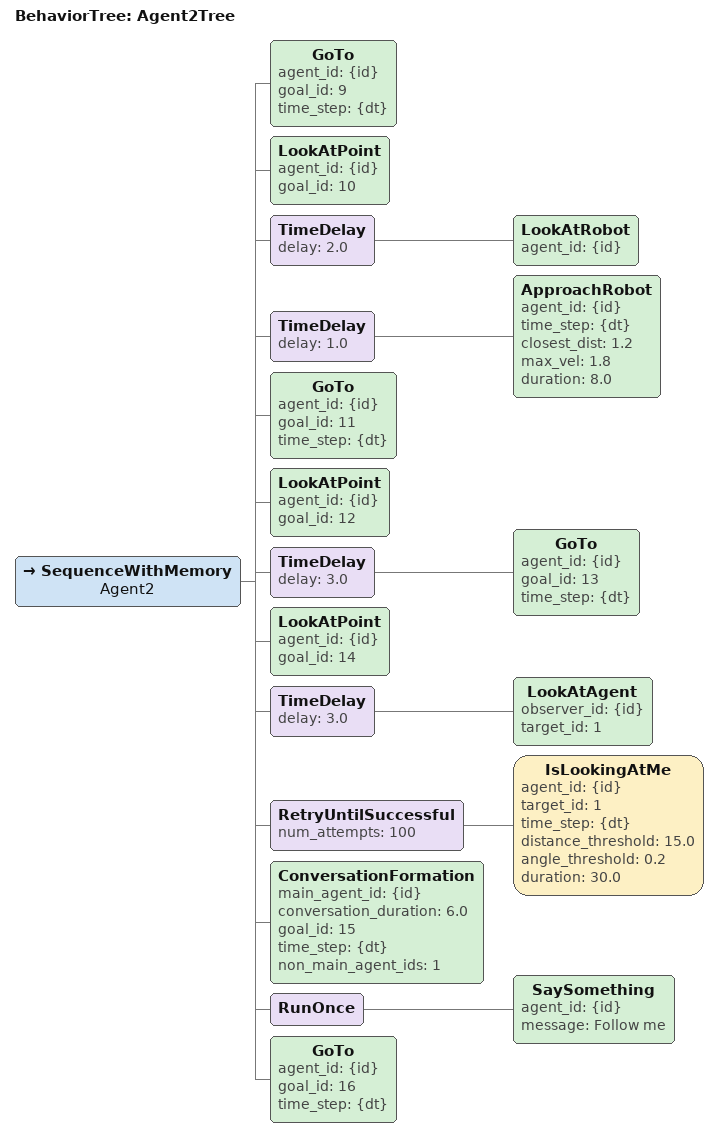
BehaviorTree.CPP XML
<?xml version="1.0" encoding="UTF-8"?>
<root BTCPP_format="4">

  <BehaviorTree ID="Agent2Tree">

    <SequenceWithMemory name="Agent2">

      <!-- 1. Approach and react to robot -->

      <GoTo agent_id="{id}" goal_id="9" time_step="{dt}"/>
      <LookAtPoint agent_id="{id}" goal_id="10"/>
      <TimeDelay delay="2.0">
        <LookAtRobot agent_id="{id}"/>
      </TimeDelay>
      <TimeDelay delay="1.0">
        <ApproachRobot agent_id="{id}" time_step="{dt}" closest_dist="1.2" max_vel="1.8" duration="8.0"/>
      </TimeDelay>

      <!-- 2. Navigate to second and third targets -->

      <GoTo agent_id="{id}" goal_id="11" time_step="{dt}"/>
      <LookAtPoint agent_id="{id}" goal_id="12"/>
      <TimeDelay delay="3.0">
        <GoTo agent_id="{id}" goal_id="13" time_step="{dt}"/>
      </TimeDelay>
      <LookAtPoint agent_id="{id}" goal_id="14"/>

      <!-- 3. Gaze interaction -->
      <TimeDelay delay="3.0">
        <LookAtAgent observer_id="{id}" target_id="1"/>
      </TimeDelay>

      <!-- 4. Social conversation formation -->
      <RetryUntilSuccessful num_attempts="100">
        <IsLookingAtMe agent_id="{id}" target_id="1" time_step="{dt}" distance_threshold="15.0" angle_threshold="0.2" duration="30.0"/>
      </RetryUntilSuccessful>
      <ConversationFormation main_agent_id="{id}" conversation_duration="6.0" goal_id="15" time_step="{dt}" non_main_agent_ids="1"/>

      <!-- 5. Group walking with Agent 1 -->
      <RunOnce>
        <SaySomething agent_id="{id}" message="Follow me" />
      </RunOnce>
      <GoTo agent_id="{id}" goal_id="16" time_step="{dt}"/>

      <!-- 6. Last goal -->

    </SequenceWithMemory>

    <!-- 7. Ongoing navigation -->

  </BehaviorTree>

</root>
